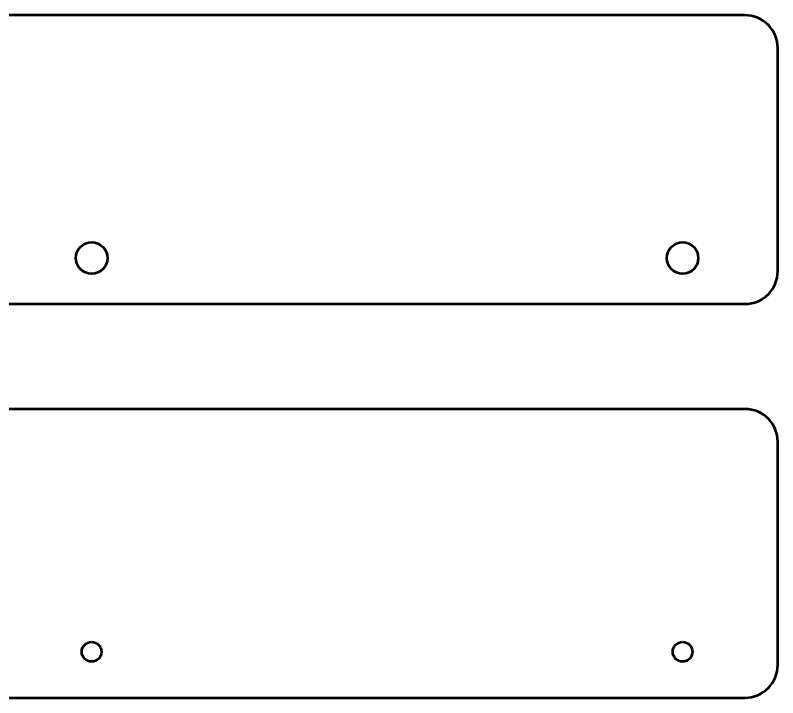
# Model space of a CAD drawing. Header units: centimetres. Extents: x -23.9 to 23.9, y -5.2 to 5.2.
# Drawn here: x 12.34 to 23.95, y -5.2 to 5.2 of the extents above; entities that cross this region are included whole.
import ezdxf

# ---------------------------------------------------------------- set-up
doc = ezdxf.new("R2010")
doc.units = ezdxf.units.CM
doc.header["$MEASUREMENT"] = 0
doc.layers.add('Layer 1', color=7, linetype='Continuous')

msp = doc.modelspace()

# ---------------------------------------------------------------- linework, layer by layer
at = {"layer": 'Layer 1', "lineweight": 53}
for centre, major_axis in [((13.5, 1.5), (0, 0.24)), ((22.5, 1.5), (0, 0.24)), ((13.5, -4.5), (0, 0.15)), ((22.5, -4.5), (0, 0.15))]:
    msp.add_ellipse(centre, major_axis=major_axis, ratio=1, dxfattribs=at)
for points in [[(-23.95, 1.3), (-23.95, 1.3), (-23.95, 4.7), (-23.95, 4.7), (-23.95, 4.7), (-23.95, 4.97614), (-23.72614, 5.2), (-23.45, 5.2), (-23.45, 5.2), (-23.45, 5.2), (23.45, 5.2), (23.45, 5.2), (23.45, 5.2), (23.72614, 5.2), (23.95, 4.97614), (23.95, 4.7), (23.95, 4.7), (23.95, 4.7), (23.95, 1.3), (23.95, 1.3), (23.95, 1.3), (23.95, 1.02386), (23.72614, 0.8), (23.45, 0.8), (23.45, 0.8), (23.45, 0.8), (-23.45, 0.8), (-23.45, 0.8), (-23.45, 0.8), (-23.72614, 0.8), (-23.95, 1.02386), (-23.95, 1.3)], [(-23.95, -4.7), (-23.95, -4.7), (-23.95, -1.3), (-23.95, -1.3), (-23.95, -1.3), (-23.95, -1.02386), (-23.72614, -0.8), (-23.45, -0.8), (-23.45, -0.8), (-23.45, -0.8), (23.45, -0.8), (23.45, -0.8), (23.45, -0.8), (23.72614, -0.8), (23.95, -1.02386), (23.95, -1.3), (23.95, -1.3), (23.95, -1.3), (23.95, -4.7), (23.95, -4.7), (23.95, -4.7), (23.95, -4.97614), (23.72614, -5.2), (23.45, -5.2), (23.45, -5.2), (23.45, -5.2), (-23.45, -5.2), (-23.45, -5.2), (-23.45, -5.2), (-23.72614, -5.2), (-23.95, -4.97614), (-23.95, -4.7)]]:
    msp.add_open_spline(points, degree=3, knots=[0, 0, 0, 0, 0.11111111, 0.11111111, 0.11111111, 0.11111111, 0.22222222, 0.22222222, 0.22222222, 0.22222222, 0.33333333, 0.33333333, 0.33333333, 0.33333333, 0.44444444, 0.44444444, 0.44444444, 0.44444444, 0.55555556, 0.55555556, 0.55555556, 0.55555556, 0.66666667, 0.66666667, 0.66666667, 0.66666667, 0.77777778, 0.77777778, 0.77777778, 0.77777778, 1, 1, 1, 1], dxfattribs=at)

doc.saveas('drawing.dxf')
